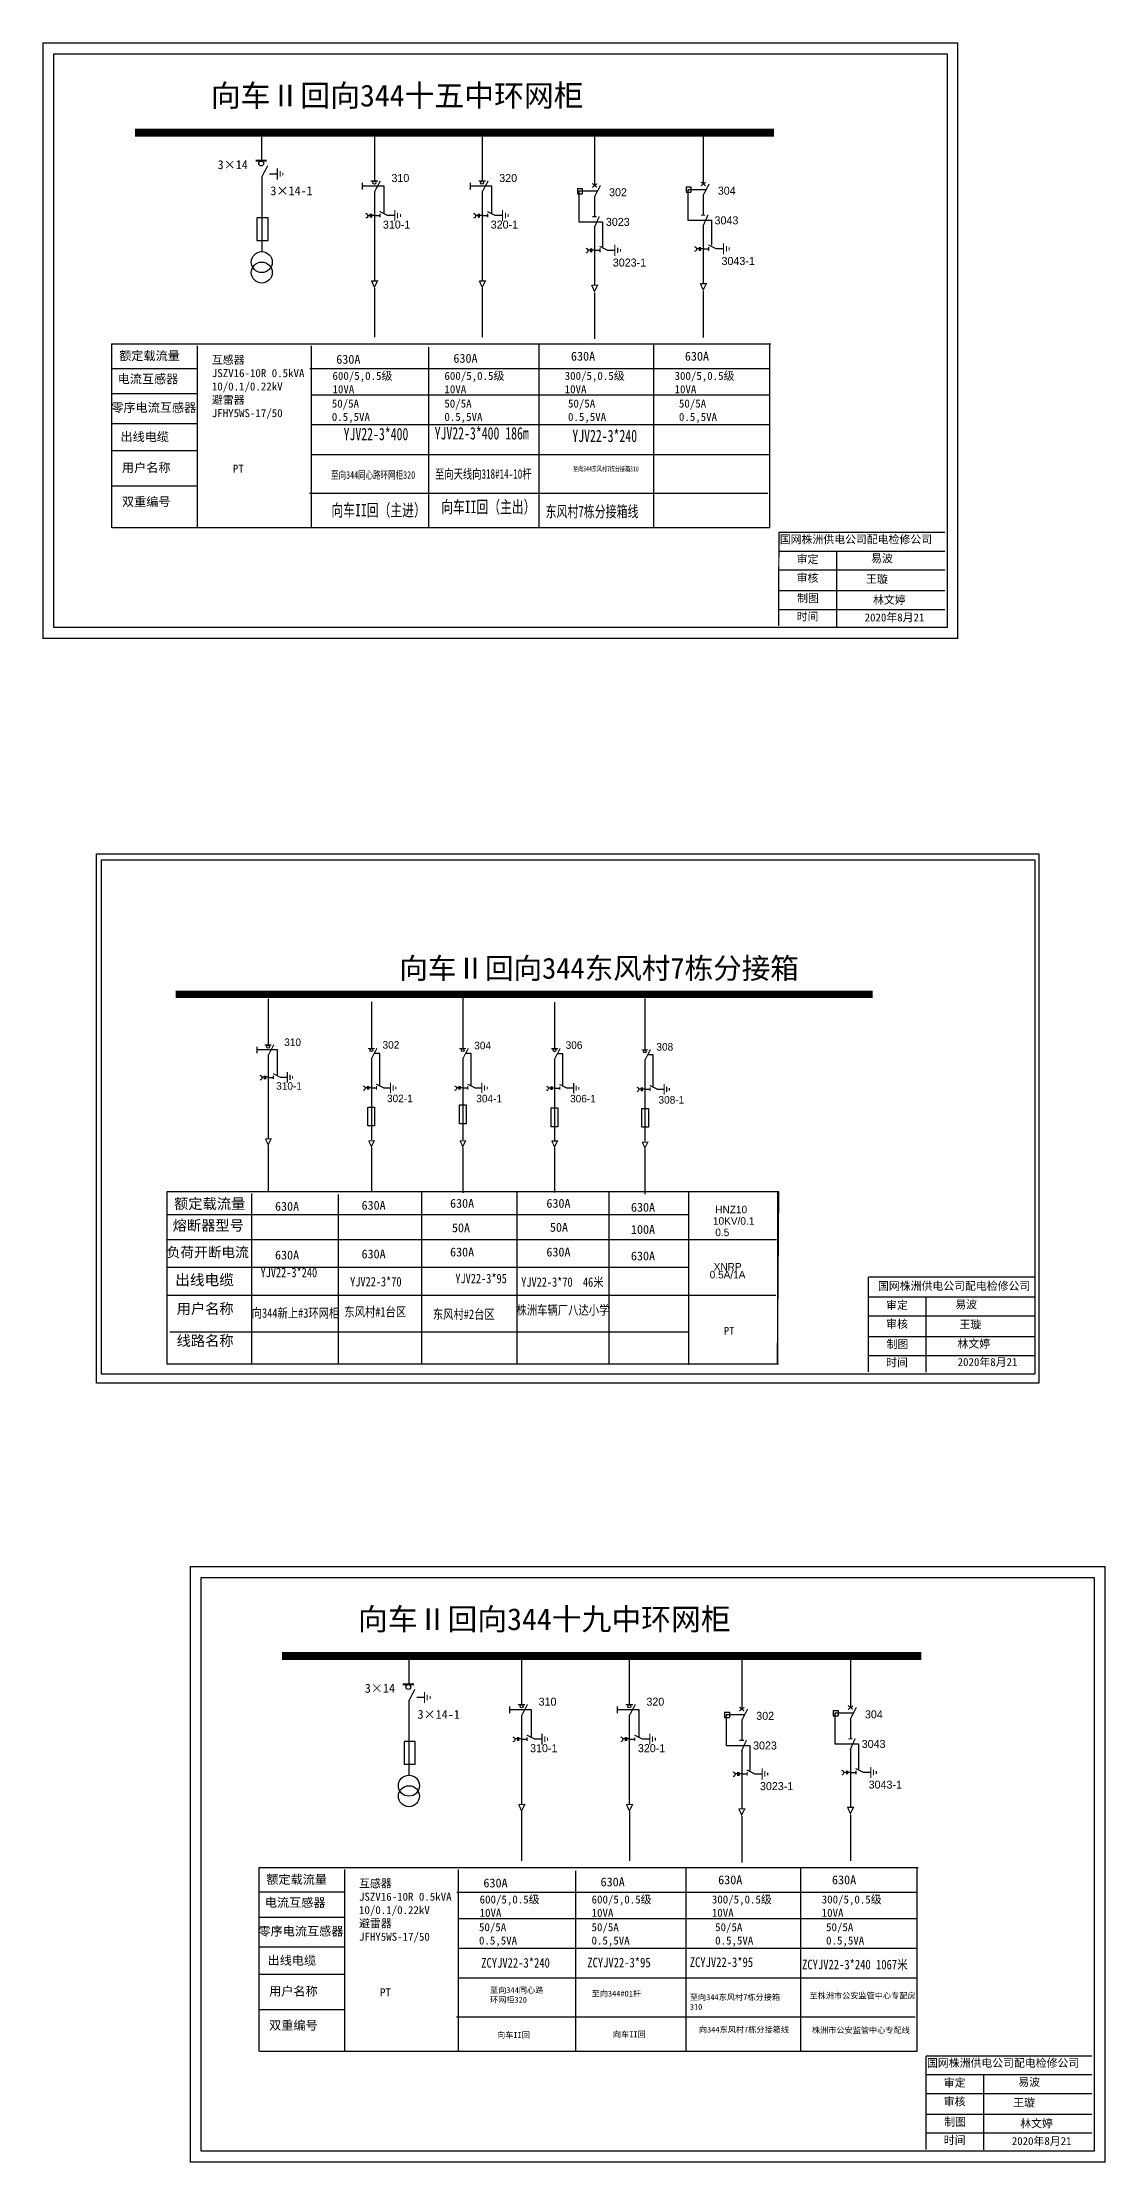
# Model space of a CAD drawing. Extents: x 613 to 1935, y 525 to 1195.
# Drawn here: x 1789.5 to 1935.4, y 801.3 to 1092.3 of the extents above; entities that cross this region are included whole.
import ezdxf
from ezdxf.enums import TextEntityAlignment as Align

# ---------------------------------------------------------------- set-up
doc = ezdxf.new("R2010")
doc.units = 0
doc.header["$LTSCALE"] = 0.774411
for name, pattern in [('ACAD_ISO02W100', [15, 12, -3]), ('ACAD_ISO03W100', [30, 12, -18]), ('CENTER', [50.8, 31.75, -6.35, 6.35, -6.35])]:
    doc.linetypes.add(name, pattern=pattern)
doc.layers.get('0').update_dxf_attribs({"linetype": 'CONTINUOUS'})
doc.layers.add('2', color=2, linetype='CONTINUOUS')
doc.styles.add('HZ', font='')
doc.styles.add('hztxt_txtstyle_0.00_0_0', font='simkai.ttf')
doc.styles.add('hztxt_txtstyle_1.80_0_0', font='', dxfattribs={"height": 1.8, "bigfont": 'hztxt.shx'})
doc.styles.add('hztxt_txtstyle_2.70_0_0', font='simkai.ttf', dxfattribs={"height": 2.7})
doc.styles.add('字体', font='', dxfattribs={"height": 2.5})
doc.styles.add('宋体', font='')
doc.styles.get('HZ').set_extended_font_data('SimSun')
doc.styles.get('hztxt_txtstyle_1.80_0_0').set_extended_font_data('hztxt')
doc.styles.get('字体').set_extended_font_data('SimSun')
doc.styles.get('宋体').set_extended_font_data('SimSun')

# ---------------------------------------------------------------- blocks, each defined once
blk = doc.blocks.new('JD')
for points in [[(-2, 0.2), (-2, -0.2), (2, 0.2), (2, -0.2)], [(1, -1.2), (1, -0.8), (-1, -1.2), (-1, -0.8)], [(-0.5, -1.8), (-0.5, -2.2), (0.5, -1.8), (0.5, -2.2)]]:
    blk.add_trace(points)

msp = doc.modelspace()

# ---------------------------------------------------------------- linework, layer by layer
at = {"color": 0}
for p, q in [((1819.58, 1079.77), (1819.58, 1076.15)), ((1835.05, 1080.06), (1835.05, 1073.33)), ((1849.83, 1080.06), (1849.83, 1073.33)), ((1865.25, 1079.75), (1865.25, 1072.69)), ((1880.16, 1079.95), (1880.16, 1072.9)), ((1819.6, 1073.91), (1819.6, 1063.65)), ((1820.68, 1074.32), (1821.71, 1074.32)), ((1835.05, 1071.83), (1835.05, 1059.62)), ((1849.83, 1071.83), (1849.83, 1059.62)), ((1862.9, 1072.31), (1863.56, 1072.31)), ((1862.9, 1072.31), (1862.9, 1071.58)), ((1862.9, 1071.58), (1863.56, 1071.58)), ((1863.56, 1072.31), (1863.56, 1071.58)), ((1865.25, 1071.19), (1865.25, 1068.47)), ((1877.82, 1072.52), (1878.47, 1072.52)), ((1877.82, 1072.52), (1877.82, 1071.78)), ((1877.82, 1071.78), (1878.47, 1071.78)), ((1878.47, 1072.52), (1878.47, 1071.78)), ((1880.16, 1071.4), (1880.16, 1068.68)), ((1835.05, 1068.59), (1835.81, 1068.59)), ((1836.8, 1068.61), (1837.83, 1068.61)), ((1849.83, 1068.59), (1850.59, 1068.59)), ((1851.59, 1068.61), (1852.62, 1068.61)), ((1865.25, 1067.11), (1865.25, 1059.07)), ((1880.16, 1067.31), (1880.16, 1059.28)), ((1865.25, 1063.81), (1866.01, 1063.81)), ((1867, 1063.83), (1868.03, 1063.83)), ((1880.16, 1064.01), (1880.92, 1064.01)), ((1881.91, 1064.04), (1882.95, 1064.04)), ((1810.84, 1047.56), (1799.07, 1047.56)), ((1810.8, 1044.1), (1799.02, 1044.1)), ((1810.8, 1040.01), (1799.02, 1040.01)), ((1810.75, 1036.28), (1798.98, 1036.28)), ((1810.8, 1031.43), (1799.02, 1031.43)), ((1839.77, 870.63), (1839.77, 867.02)), ((1855.24, 870.92), (1855.24, 864.2)), ((1870.02, 870.92), (1870.02, 864.2)), ((1885.44, 870.61), (1885.44, 863.56)), ((1900.35, 870.82), (1900.35, 863.77)), ((1839.79, 864.78), (1839.79, 854.52)), ((1840.87, 865.19), (1841.9, 865.19)), ((1855.24, 862.7), (1855.24, 850.49)), ((1870.02, 862.7), (1870.02, 850.49)), ((1883.09, 863.17), (1883.75, 863.17)), ((1883.09, 863.17), (1883.09, 862.44)), ((1883.09, 862.44), (1883.75, 862.44)), ((1883.75, 863.17), (1883.75, 862.44)), ((1885.44, 862.06), (1885.44, 859.34)), ((1898.01, 863.38), (1898.66, 863.38)), ((1898.01, 863.38), (1898.01, 862.65)), ((1898.01, 862.65), (1898.66, 862.65)), ((1898.66, 863.38), (1898.66, 862.65)), ((1900.35, 862.27), (1900.35, 859.54)), ((1855.24, 859.46), (1856, 859.46)), ((1856.99, 859.48), (1858.02, 859.48)), ((1870.02, 859.46), (1870.78, 859.46)), ((1871.78, 859.48), (1872.81, 859.48)), ((1885.44, 857.97), (1885.44, 849.94)), ((1900.35, 858.18), (1900.35, 850.14)), ((1885.44, 854.67), (1886.2, 854.67)), ((1887.19, 854.69), (1888.22, 854.69)), ((1900.35, 854.88), (1901.11, 854.88)), ((1902.1, 854.9), (1903.14, 854.9)), ((1831.03, 838.43), (1819.26, 838.43)), ((1830.99, 834.96), (1819.21, 834.96)), ((1830.99, 830.88), (1819.21, 830.88)), ((1830.94, 827.15), (1819.17, 827.15)), ((1830.99, 822.3), (1819.21, 822.3))]:
    msp.add_line(p, q, dxfattribs=at)
at = {"color": 0, "linetype": 'ACAD_ISO02W100'}
for p, q in [((1865.58, 1071.93), (1863.11, 1071.93)), ((1863.11, 1071.93), (1863.11, 1067.73)), ((1880.49, 1072.13), (1878.03, 1072.13)), ((1878.03, 1072.13), (1878.03, 1067.94)), ((1863.11, 1067.73), (1866.36, 1067.73)), ((1866.36, 1067.73), (1866.36, 1064.28)), ((1878.03, 1067.94), (1881.28, 1067.94)), ((1881.28, 1067.94), (1881.28, 1064.49)), ((1885.77, 862.79), (1883.3, 862.79)), ((1883.3, 862.79), (1883.3, 858.6)), ((1900.68, 863), (1898.22, 863)), ((1898.22, 863), (1898.22, 858.81)), ((1883.3, 858.6), (1886.55, 858.6)), ((1886.55, 858.6), (1886.55, 855.15)), ((1898.22, 858.81), (1901.47, 858.81)), ((1901.47, 858.81), (1901.47, 855.35))]:
    msp.add_line(p, q, dxfattribs=at)
at = {"color": 0, "linetype": 'CENTER'}
for p, q in [((1835.05, 1058.63), (1835.05, 1051.88)), ((1849.84, 1058.63), (1849.84, 1051.88)), ((1865.25, 1057.99), (1865.25, 1051.65)), ((1880.16, 1058.2), (1880.16, 1051.86)), ((1855.24, 849.5), (1855.24, 842.75)), ((1870.03, 849.5), (1870.03, 842.75)), ((1885.44, 848.86), (1885.44, 842.52)), ((1900.35, 849.07), (1900.35, 842.73))]:
    msp.add_line(p, q, dxfattribs=at)
at = {"color": 0, "linetype": 'Continuous'}
for p, q in [((1799, 1050.95), (1889.44, 1050.95)), ((1799.05, 1025.71), (1799.05, 1050.95)), ((1810.74, 1050.68), (1810.74, 1025.72)), ((1826.37, 1050.68), (1826.37, 1025.72)), ((1857.59, 1050.9), (1857.59, 1025.72)), ((1873.32, 1050.9), (1873.32, 1025.72)), ((1889.26, 1050.88), (1889.26, 1025.7)), ((1842.47, 1050.51), (1842.47, 1025.73)), ((1826.18, 1047.58), (1889.26, 1047.58)), ((1826.37, 1043.95), (1889.26, 1043.95)), ((1826.37, 1039.9), (1889.26, 1039.9)), ((1826.37, 1035.8), (1889.26, 1035.8)), ((1826.14, 1030.48), (1889.04, 1030.48)), ((1889.26, 1025.71), (1799.13, 1025.71)), ((1890.54, 1025.13), (1913.29, 1025.13)), ((1890.54, 1022.53), (1913.29, 1022.53)), ((1898.44, 1022.51), (1898.44, 1012.19)), ((1890.54, 1019.94), (1913.29, 1019.94)), ((1890.54, 1017.11), (1913.29, 1017.11)), ((1890.54, 1014.52), (1913.29, 1014.52)), ((1819.19, 841.82), (1909.63, 841.82)), ((1819.24, 816.58), (1819.24, 841.82)), ((1830.93, 841.54), (1830.93, 816.58)), ((1846.56, 841.54), (1846.56, 816.58)), ((1862.66, 841.38), (1862.66, 816.6)), ((1877.78, 841.77), (1877.78, 816.59)), ((1893.51, 841.77), (1893.51, 816.59)), ((1909.45, 841.75), (1909.45, 816.57)), ((1846.37, 838.45), (1909.45, 838.45)), ((1846.56, 834.82), (1909.45, 834.82)), ((1846.56, 830.77), (1909.45, 830.77)), ((1846.56, 826.67), (1909.45, 826.67)), ((1846.33, 821.35), (1909.23, 821.35)), ((1909.45, 816.58), (1819.32, 816.58)), ((1910.73, 815.99), (1933.48, 815.99)), ((1910.73, 813.4), (1933.48, 813.4)), ((1918.63, 813.38), (1918.63, 803.06)), ((1910.73, 810.81), (1933.48, 810.81)), ((1910.73, 807.98), (1933.48, 807.98)), ((1910.73, 805.39), (1933.48, 805.39))]:
    msp.add_line(p, q, dxfattribs=at)
for p, q in [((1820.47, 961.05), (1820.47, 954.74)), ((1834.64, 960.65), (1834.64, 954.27)), ((1847.17, 961.31), (1847.17, 954.27)), ((1859.76, 960.61), (1859.76, 954.24)), ((1872.16, 961.13), (1872.16, 954.09)), ((1820.47, 953.33), (1820.47, 941.86)), ((1834.64, 952.86), (1834.64, 941.71)), ((1847.17, 952.86), (1847.17, 941.71)), ((1859.76, 952.83), (1859.76, 941.68)), ((1872.16, 952.68), (1872.16, 941.53)), ((1820.47, 950.28), (1821.19, 950.28)), ((1822.12, 950.3), (1823.09, 950.3)), ((1834.64, 948.84), (1835.35, 948.84)), ((1836.28, 948.86), (1837.25, 948.86)), ((1847.17, 948.84), (1847.88, 948.84)), ((1848.81, 948.86), (1849.79, 948.86)), ((1859.76, 948.81), (1860.48, 948.81)), ((1861.41, 948.83), (1862.38, 948.83)), ((1872.16, 948.66), (1872.88, 948.66)), ((1873.81, 948.68), (1874.78, 948.68))]:
    msp.add_line(p, q)
at = {"linetype": 'CENTER'}
for p, q in [((1820.48, 940.93), (1820.48, 934.59)), ((1834.64, 940.65), (1834.64, 934.52)), ((1847.17, 940.65), (1847.17, 934.45)), ((1859.77, 940.62), (1859.77, 934.49)), ((1872.17, 940.47), (1872.17, 934.27))]:
    msp.add_line(p, q, dxfattribs=at)
at = {"linetype": 'Continuous'}
for p, q in [((1806.63, 934.6), (1890.48, 934.6)), ((1806.63, 910.9), (1806.63, 934.6)), ((1818.18, 934.35), (1818.18, 910.9)), ((1830.08, 934.19), (1830.08, 910.91)), ((1841.53, 934.56), (1841.53, 910.9)), ((1854.59, 934.56), (1854.59, 910.9)), ((1867.2, 934.54), (1867.2, 910.89)), ((1878.13, 934.46), (1878.13, 910.81)), ((1890.48, 934.64), (1890.32, 910.93)), ((1890.35, 934.59), (1890.35, 910.88)), ((1806.63, 931.44), (1878.21, 931.44)), ((1806.63, 928.03), (1890.2, 928.03)), ((1806.63, 924.23), (1878.12, 924.23)), ((1806.63, 920.37), (1890.11, 920.37)), ((1902.82, 920.14), (1925.57, 920.14)), ((1910.71, 920.13), (1910.71, 909.8)), ((1902.82, 917.55), (1925.57, 917.55)), ((1807.01, 915.37), (1878.12, 915.37)), ((1902.82, 914.72), (1925.57, 914.72)), ((1890.48, 910.9), (1806.63, 910.9)), ((1902.82, 912.13), (1925.57, 912.13))]:
    msp.add_line(p, q, dxfattribs=at)
at = {"color": 0, "linetype": 'Continuous', "const_width": 0.182}
for points in [[(1789.6, 1092.25), (1915.08, 1092.25), (1915.08, 1010.55), (1789.6, 1010.55)], [(1809.79, 883.12), (1935.27, 883.12), (1935.27, 801.42), (1809.79, 801.42)]]:
    msp.add_lwpolyline(points, close=True, dxfattribs=at)
at = {"color": 0, "linetype": 'Continuous'}
for points in [[(1791.08, 1090.78), (1913.61, 1090.78), (1913.61, 1012.03), (1791.08, 1012.03)], [(1811.27, 881.64), (1933.8, 881.64), (1933.8, 802.89), (1811.27, 802.89)]]:
    msp.add_lwpolyline(points, close=True, dxfattribs=at)
at = {"color": 0}
for points, const_width in [([(1802.2, 1079.97), (1889.88, 1079.97)], 1.1), ([(1818.75, 1076.1), (1820.29, 1076.1)], 0.261), ([(1819.6, 1073.87), (1820.42, 1075.43)], 0.165), ([(1834.56, 1073.31), (1835.53, 1073.31)], 0.165), ([(1835.05, 1071.79), (1835.87, 1073.35)], 0.165), ([(1849.35, 1073.31), (1850.32, 1073.31)], 0.165), ([(1849.83, 1071.79), (1850.66, 1073.35)], 0.165), ([(1864.93, 1072.44), (1865.6, 1072.95)], 0.165), ([(1864.94, 1072.99), (1865.58, 1072.46)], 0.165), ([(1865.25, 1071.15), (1866.07, 1072.71)], 0.165), ([(1879.85, 1072.65), (1880.52, 1073.15)], 0.165), ([(1879.85, 1073.2), (1880.5, 1072.66)], 0.165), ([(1880.16, 1071.36), (1880.98, 1072.92)], 0.165), ([(1835.76, 1069.14), (1836.86, 1068.59)], 0.165), ([(1835.81, 1068.84), (1835.81, 1068.34)], 0.165), ([(1850.55, 1069.14), (1851.65, 1068.59)], 0.165), ([(1850.59, 1068.84), (1850.59, 1068.34)], 0.165), ([(1864.95, 1068.42), (1865.56, 1068.42)], 0.165), ([(1865.21, 1066.9), (1865.91, 1068.46)], 0.165), ([(1879.86, 1068.63), (1880.47, 1068.63)], 0.165), ([(1880.13, 1067.11), (1880.82, 1068.67)], 0.165), ([(1865.96, 1064.35), (1867.06, 1063.81)], 0.165), ([(1866.01, 1064.06), (1866.01, 1063.55)], 0.165), ([(1880.88, 1064.56), (1881.98, 1064.01)], 0.165), ([(1880.92, 1064.27), (1880.92, 1063.76)], 0.165), ([(1834.64, 1059.6), (1835.48, 1059.6), (1835.05, 1058.75), (1834.65, 1059.61)], 0.165), ([(1849.43, 1059.6), (1850.27, 1059.6), (1849.84, 1058.75), (1849.44, 1059.61)], 0.165), ([(1879.75, 1059.23), (1880.59, 1059.23), (1880.16, 1058.38), (1879.76, 1059.24)], 0.165), ([(1864.84, 1059.02), (1865.68, 1059.02), (1865.25, 1058.17), (1864.85, 1059.03)], 0.165), ([(1822.39, 870.84), (1910.07, 870.84)], 1.1), ([(1838.94, 866.97), (1840.48, 866.97)], 0.261), ([(1839.79, 864.74), (1840.61, 866.3)], 0.165), ([(1854.75, 864.18), (1855.72, 864.18)], 0.165), ([(1855.24, 862.66), (1856.06, 864.22)], 0.165), ([(1869.54, 864.18), (1870.51, 864.18)], 0.165), ([(1870.02, 862.66), (1870.85, 864.22)], 0.165), ([(1885.12, 863.31), (1885.79, 863.81)], 0.165), ([(1885.13, 863.86), (1885.77, 863.32)], 0.165), ([(1885.44, 862.02), (1886.26, 863.58)], 0.165), ([(1900.04, 863.52), (1900.71, 864.02)], 0.165), ([(1900.04, 864.07), (1900.69, 863.53)], 0.165), ([(1900.35, 862.22), (1901.17, 863.79)], 0.165), ([(1855.95, 860.01), (1857.05, 859.46)], 0.165), ([(1856, 859.71), (1856, 859.21)], 0.165), ([(1870.74, 860.01), (1871.84, 859.46)], 0.165), ([(1870.78, 859.71), (1870.78, 859.21)], 0.165), ([(1885.14, 859.29), (1885.75, 859.29)], 0.165), ([(1885.4, 857.77), (1886.1, 859.33)], 0.165), ([(1900.05, 859.5), (1900.66, 859.5)], 0.165), ([(1900.32, 857.98), (1901.01, 859.54)], 0.165), ([(1886.16, 855.22), (1887.25, 854.67)], 0.165), ([(1886.2, 854.93), (1886.2, 854.42)], 0.165), ([(1901.07, 855.43), (1902.17, 854.88)], 0.165), ([(1901.11, 855.14), (1901.11, 854.63)], 0.165), ([(1854.83, 850.47), (1855.67, 850.47), (1855.24, 849.62), (1854.84, 850.48)], 0.165), ([(1869.62, 850.47), (1870.46, 850.47), (1870.03, 849.62), (1869.63, 850.48)], 0.165), ([(1885.03, 849.89), (1885.87, 849.89), (1885.44, 849.04), (1885.04, 849.9)], 0.165), ([(1899.94, 850.1), (1900.78, 850.1), (1900.35, 849.25), (1899.95, 850.11)], 0.165)]:
    msp.add_lwpolyline(points, dxfattribs=dict(at, const_width=const_width))
for points in [[(1833.38, 1073.06), (1833.38, 1072.14)], [(1848.17, 1073.06), (1848.17, 1072.14)], [(1818.94, 1068.23), (1818.94, 1065.15), (1820.47, 1065.15), (1820.47, 1068.26), (1818.94, 1068.26)], [(1834.49, 1068.6), (1834.14, 1068.6)], [(1834.49, 1068.83), (1834.49, 1068.33)], [(1834.65, 1068.83), (1834.65, 1068.33)], [(1835.04, 1068.6), (1834.65, 1068.6)], [(1849.28, 1068.6), (1848.93, 1068.6)], [(1849.28, 1068.83), (1849.28, 1068.33)], [(1849.43, 1068.83), (1849.43, 1068.33)], [(1849.83, 1068.6), (1849.43, 1068.6)], [(1864.69, 1063.81), (1864.35, 1063.81)], [(1864.69, 1064.05), (1864.69, 1063.54)], [(1864.85, 1064.05), (1864.85, 1063.54)], [(1865.25, 1063.81), (1864.85, 1063.81)], [(1879.61, 1064.02), (1879.26, 1064.02)], [(1879.61, 1064.25), (1879.61, 1063.75)], [(1879.76, 1064.25), (1879.76, 1063.75)], [(1880.16, 1064.02), (1879.76, 1064.02)], [(1853.57, 863.93), (1853.57, 863.01)], [(1868.36, 863.93), (1868.36, 863.01)], [(1839.13, 859.1), (1839.13, 856.02), (1840.66, 856.02), (1840.66, 859.13), (1839.13, 859.13)], [(1854.68, 859.47), (1854.33, 859.47)], [(1854.68, 859.7), (1854.68, 859.2)], [(1854.84, 859.7), (1854.84, 859.2)], [(1855.23, 859.47), (1854.84, 859.47)], [(1869.47, 859.47), (1869.12, 859.47)], [(1869.47, 859.7), (1869.47, 859.2)], [(1869.62, 859.7), (1869.62, 859.2)], [(1870.02, 859.47), (1869.62, 859.47)], [(1884.88, 854.68), (1884.54, 854.68)], [(1884.88, 854.91), (1884.88, 854.41)], [(1885.04, 854.91), (1885.04, 854.41)], [(1885.44, 854.68), (1885.04, 854.68)], [(1899.8, 854.89), (1899.45, 854.89)], [(1899.8, 855.12), (1899.8, 854.62)], [(1899.95, 855.12), (1899.95, 854.62)], [(1900.35, 854.89), (1899.95, 854.89)]]:
    msp.add_lwpolyline(points, dxfattribs=at)
at = {"color": 0, "linetype": 'ACAD_ISO02W100'}
for points in [[(1836.4, 1068.85), (1836.4, 1072.6), (1833.38, 1072.6)], [(1851.18, 1068.85), (1851.18, 1072.6), (1848.17, 1072.6)], [(1856.59, 859.72), (1856.59, 863.47), (1853.57, 863.47)], [(1871.37, 859.72), (1871.37, 863.47), (1868.36, 863.47)]]:
    msp.add_lwpolyline(points, dxfattribs=at)
at = {"color": 0}
for points in [[(1833.85, 1068.88, -0.877934), (1833.86, 1068.21)], [(1848.64, 1068.88, -0.877934), (1848.65, 1068.21)], [(1864.05, 1064.1, -0.877934), (1864.06, 1063.43)], [(1878.96, 1064.31, -0.877934), (1878.98, 1063.64)], [(1854.04, 859.75, -0.877934), (1854.05, 859.08)], [(1868.83, 859.75, -0.877934), (1868.84, 859.08)], [(1884.24, 854.96, -0.877934), (1884.25, 854.3)], [(1899.15, 855.17, -0.877934), (1899.17, 854.51)]]:
    msp.add_lwpolyline(points, format="xyb", dxfattribs=at)
at = {"color": 0, "linetype": 'Continuous', "const_width": 0.182}
for points in [[(1890.54, 1025.09), (1890.53, 1012.23)], [(1910.73, 815.95), (1910.72, 803.1)]]:
    msp.add_lwpolyline(points, dxfattribs=at)
at = {"linetype": 'Continuous'}
for points in [[(1796.92, 980.95), (1926.2, 980.95), (1926.2, 908.31), (1796.92, 908.31)], [(1797.61, 980.13), (1925.65, 980.13), (1925.65, 909.55), (1797.61, 909.55)], [(1834.15, 946.19), (1835.05, 946.19), (1835.05, 943.61), (1834.15, 943.61)], [(1846.74, 946.5), (1847.64, 946.5), (1847.64, 943.92), (1846.74, 943.92)], [(1859.3, 946.09), (1860.2, 946.09), (1860.2, 943.51), (1859.3, 943.51)], [(1871.76, 946.02), (1872.66, 946.02), (1872.66, 943.44), (1871.76, 943.44)]]:
    msp.add_lwpolyline(points, close=True, dxfattribs=at)
for points, const_width in [([(1807.79, 961.68), (1903.43, 961.68)], 1.03), ([(1820.02, 954.72), (1820.93, 954.72)], 0.155), ([(1820.47, 953.29), (1821.25, 954.76)], 0.155), ([(1834.18, 954.25), (1835.09, 954.25)], 0.155), ([(1834.64, 952.82), (1835.41, 954.29)], 0.155), ([(1846.71, 954.25), (1847.62, 954.25)], 0.155), ([(1847.17, 952.82), (1847.94, 954.29)], 0.155), ([(1859.31, 954.22), (1860.22, 954.22)], 0.155), ([(1859.76, 952.79), (1860.54, 954.26)], 0.155), ([(1871.7, 954.07), (1872.62, 954.07)], 0.155), ([(1872.16, 952.64), (1872.93, 954.11)], 0.155), ([(1821.15, 950.8), (1822.18, 950.28)], 0.155), ([(1821.19, 950.52), (1821.19, 950.05)], 0.155), ([(1835.31, 949.36), (1836.34, 948.84)], 0.155), ([(1835.35, 949.08), (1835.35, 948.61)], 0.155), ([(1847.84, 949.36), (1848.87, 948.84)], 0.155), ([(1847.88, 949.08), (1847.88, 948.61)], 0.155), ([(1860.44, 949.33), (1861.47, 948.81)], 0.155), ([(1860.48, 949.05), (1860.48, 948.57)], 0.155), ([(1872.84, 949.18), (1873.87, 948.66)], 0.155), ([(1872.88, 948.9), (1872.88, 948.42)], 0.155), ([(1820.09, 941.84), (1820.88, 941.84), (1820.48, 941.04), (1820.1, 941.85)], 0.155), ([(1834.25, 941.58), (1835.04, 941.58), (1834.64, 940.79), (1834.26, 941.6)], 0.155), ([(1846.79, 941.58), (1847.57, 941.58), (1847.17, 940.79), (1846.8, 941.6)], 0.155), ([(1859.38, 941.55), (1860.17, 941.55), (1859.77, 940.75), (1859.39, 941.56)], 0.155), ([(1871.78, 941.4), (1872.57, 941.4), (1872.17, 940.6), (1871.79, 941.41)], 0.155)]:
    msp.add_lwpolyline(points, dxfattribs=dict(const_width=const_width))
for points in [[(1818.91, 954.48), (1818.91, 953.62)], [(1819.95, 950.29), (1819.63, 950.29)], [(1819.95, 950.51), (1819.95, 950.04)], [(1820.1, 950.51), (1820.1, 950.04)], [(1820.47, 950.29), (1820.1, 950.29)], [(1834.11, 948.85), (1833.79, 948.85)], [(1834.11, 949.07), (1834.11, 948.6)], [(1834.26, 949.07), (1834.26, 948.6)], [(1834.63, 948.85), (1834.26, 948.85)], [(1846.65, 948.85), (1846.32, 948.85)], [(1846.65, 949.07), (1846.65, 948.6)], [(1846.79, 949.07), (1846.79, 948.6)], [(1847.17, 948.85), (1846.79, 948.85)], [(1859.24, 948.82), (1858.92, 948.82)], [(1859.24, 949.04), (1859.24, 948.56)], [(1859.39, 949.04), (1859.39, 948.56)], [(1859.76, 948.82), (1859.39, 948.82)], [(1871.64, 948.88), (1871.64, 948.41)], [(1871.79, 948.88), (1871.79, 948.41)], [(1871.64, 948.67), (1871.31, 948.67)], [(1872.16, 948.67), (1871.79, 948.67)]]:
    msp.add_lwpolyline(points)
at = {"linetype": 'ACAD_ISO02W100'}
for points in [[(1821.74, 950.53), (1821.74, 954.05), (1818.91, 954.05)], [(1835.79, 949.07), (1835.79, 953.54), (1835.01, 953.54)], [(1848.32, 949.07), (1848.32, 953.54), (1847.55, 953.54)], [(1860.91, 949.04), (1860.91, 953.51), (1860.14, 953.51)], [(1873.31, 948.89), (1873.31, 953.36), (1872.54, 953.36)]]:
    msp.add_lwpolyline(points, dxfattribs=at)
for points in [[(1819.35, 950.56, -0.877934), (1819.36, 949.93)], [(1833.51, 949.12, -0.877934), (1833.52, 948.49)], [(1846.04, 949.12, -0.877934), (1846.06, 948.49)], [(1858.64, 949.08, -0.877934), (1858.65, 948.46)], [(1871.04, 948.93, -0.877934), (1871.05, 948.31)]]:
    msp.add_lwpolyline(points, format="xyb")
at = {"linetype": 'Continuous', "const_width": 0.182}
for points in [[(1902.8, 922.88), (1902.8, 909.84)], [(1902.82, 922.88), (1925.57, 922.88)]]:
    msp.add_lwpolyline(points, dxfattribs=at)
at = {"color": 0}
for centre, radius in [((1819.52, 1075.73), 0.335), ((1835.05, 1073.08), 0.211), ((1849.83, 1073.08), 0.211), ((1839.71, 866.6), 0.335), ((1855.24, 863.95), 0.211), ((1870.02, 863.95), 0.211)]:
    msp.add_circle(centre, radius, dxfattribs=at)
for centre in [(1820.47, 954.5), (1834.64, 954.03), (1847.17, 954.03), (1859.76, 954), (1872.16, 953.85)]:
    msp.add_circle(centre, 0.198)
at = {"layer": '2', "color": 0}
for centre in [(1819.6, 1062.19), (1819.6, 1060.75), (1839.79, 853.06), (1839.79, 851.62)]:
    msp.add_circle(centre, 1.44, dxfattribs=at)

# ---------------------------------------------------------------- block references
at = {"color": 0, "xscale": 0.3844120780054254, "yscale": 0.3844120780054254, "zscale": 0.3844120780054647, "rotation": 90}
for p in [(1821.73, 1074.29), (1837.85, 1068.58), (1852.64, 1068.58), (1868.05, 1063.8), (1882.96, 1064.01), (1841.92, 865.16), (1858.04, 859.45), (1872.83, 859.45), (1903.15, 854.87), (1888.24, 854.67)]:
    msp.add_blockref('JD', p, dxfattribs=at)
at = {"xscale": 0.3611214716016775, "yscale": 0.3611214716016775, "zscale": 0.3611214716017123, "rotation": 90}
for p in [(1823.11, 950.28), (1837.27, 948.84), (1849.8, 948.84), (1862.39, 948.8), (1874.79, 948.65)]:
    msp.add_blockref('JD', p, dxfattribs=at)

# ---------------------------------------------------------------- texts
at = {"color": 0, "linetype": 'Continuous', "style": 'hztxt_txtstyle_2.70_0_0'}
for s, p in [('3×14', (1813.54, 1074.95)), ('3×14-1', (1820.78, 1071.37)), ('3×14', (1833.73, 865.82)), ('3×14-1', (1840.97, 862.24))]:
    msp.add_text(s, height=1.22, dxfattribs=at).set_placement(p)
at = {"color": 0, "style": 'hztxt_txtstyle_1.80_0_0'}
for s, p in [('310', (1837.39, 1073.18)), ('320', (1852.18, 1073.18)), ('302', (1867.25, 1071.23)), ('304', (1882.16, 1071.44)), ('3023', (1866.81, 1067.16)), ('3043', (1881.72, 1067.37)), ('310-1', (1836.22, 1066.79)), ('320-1', (1851.01, 1066.79)), ('3023-1', (1867.76, 1061.58)), ('3043-1', (1882.67, 1061.79)), ('310', (1857.58, 864.04)), ('320', (1872.37, 864.04)), ('302', (1887.44, 862.1)), ('304', (1902.35, 862.3)), ('310-1', (1856.41, 857.66)), ('320-1', (1871.2, 857.66)), ('3023', (1887, 858.03)), ('3043', (1901.91, 858.24)), ('3023-1', (1887.95, 852.45)), ('3043-1', (1902.86, 852.66))]:
    msp.add_text(s, height=1.098, dxfattribs=at).set_placement(p)
at = {"color": 0, "style": 'HZ'}
for s, height, width, p in [('YJV22-3*400', 1.6951, 0.7, (1830.83, 1037.74)), ('YJV22-3*400 186m', 1.6951, 0.7, (1843.32, 1037.84)), ('YJV22-3*240', 1.6951, 0.7, (1862.21, 1037.49)), ('至向344同心路环网柜320', 1.0501, 0.7, (1829.11, 1032.44)), ('至向天线向318#14-10杆', 1.3022, 0.7, (1843.37, 1032.46)), ('至向344东风村7栋分接箱310', 0.7033, 0.7, (1862.3, 1033.45)), ('东风村7栋分接箱线', 1.57, 0.7, (1858.54, 1027.17)), ('YJV22-3*240', 1.2975, 0.8, (1819.43, 922.86)), ('YJV22-3*70', 1.297, 0.8, (1831.72, 921.59)), ('YJV22-3*95', 1.297, 0.8, (1846.16, 922.03)), ('YJV22-3*70  46米', 1.2975, 0.8, (1855.19, 921.54)), ('向344新上#3环网柜', 1.2975, 0.8, (1818.22, 917.29)), ('东风村#1台区', 1.297, 0.8, (1830.93, 917.46)), ('东风村#2台区', 1.297, 0.8, (1843.07, 917.13)), ('株洲车辆厂八达小学', 1.297, 0.8, (1854.55, 917.7)), ('ZCYJV22-3*240 ', 1.3304, 0.8, (1849.71, 828.08)), ('ZCYJV22-3*95', 1.3304, 0.8, (1864.26, 828.12)), ('ZCYJV22-3*95', 1.3304, 0.8, (1878.32, 828.17)), ('ZCYJV22-3*240 1067米', 1.3304, 0.8, (1893.73, 827.85))]:
    msp.add_text(s, height=height, dxfattribs=dict(at, width=width)).set_placement(p)
at = {"color": 0, "style": 'HZ', "width": 0.7}
for s, p in [('向车II回（主进）', (1835.63, 1027.29)), ('向车II回（主出）', (1850.68, 1027.73))]:
    msp.add_text(s, height=1.695, dxfattribs=at).set_placement(p, align=Align.CENTER)
at = {"style": 'hztxt_txtstyle_1.80_0_0'}
for s, p in [('310', (1822.68, 954.59)), ('302', (1836.17, 954.23)), ('304', (1848.75, 954.14)), ('306', (1861.29, 954.2)), ('308', (1873.74, 953.96)), ('310-1', (1821.58, 948.59)), ('302-1', (1836.78, 946.88)), ('304-1', (1849.03, 946.86)), ('306-1', (1861.9, 946.85)), ('308-1', (1874.03, 946.68)), ('HNZ10', (1881.82, 931.63)), ('10KV/0.1', (1881.5, 930.06)), ('0.5', (1881.82, 928.49)), ('0.5A/1A', (1881.05, 922.69)), ('XNRP', (1881.6, 923.77))]:
    msp.add_text(s, height=1.032, dxfattribs=at).set_placement(p)
at = {"color": 0, "linetype": 'Continuous', "attachment_point": 1}
for s, insert, char_height, width, style in [('向车Ⅱ回向344十五中环网柜', (1812.61, 1086.55), 3, 85.7498, '字体'), ('{\\fSimSun|b0|i0|c134|p2;额定载流量}', (1800.04, 1049.95), 1.2204, 19.6738, 'hztxt_txtstyle_2.70_0_0'), ('\\A1;{\\fSimSun|b0|i0|c134|p2;互感器\\PJSZV16-10R 0.5kVA\\P10/0.1/0.22kV\\P避雷器\\PJFHY5WS-17/50}', (1812.75, 1049.33), 1.0983, 20.2524, 'hztxt_txtstyle_2.70_0_0'), ('{\\fSimSun|b0|i0|c134|p2;630A}', (1829.82, 1049.45), 1.2204, 19.6738, 'hztxt_txtstyle_2.70_0_0'), ('{\\fSimSun|b0|i0|c134|p2;630A}', (1845.89, 1049.59), 1.2204, 19.6738, 'hztxt_txtstyle_2.70_0_0'), ('{\\fSimSun|b0|i0|c134|p2;630A}', (1862.02, 1049.88), 1.2204, 19.6738, 'hztxt_txtstyle_2.70_0_0'), ('{\\fSimSun|b0|i0|c134|p2;630A}', (1877.64, 1049.88), 1.2204, 19.6738, 'hztxt_txtstyle_2.70_0_0'), ('{\\fSimSun|b0|i0|c134|p2;电流互感器}', (1799.83, 1046.77), 1.2204, 19.6738, 'hztxt_txtstyle_2.70_0_0'), ('\\A1;{\\fSimSun|b0|i0|c134|p2;600/5,0.5级\\P10VA}', (1829.3, 1047.12), 1.0983, 20.2524, 'hztxt_txtstyle_2.70_0_0'), ('\\A1;{\\fSimSun|b0|i0|c134|p2;600/5,0.5级\\P10VA}', (1844.66, 1047.12), 1.0983, 20.2524, 'hztxt_txtstyle_2.70_0_0'), ('\\A1;{\\fSimSun|b0|i0|c134|p2;300/5,0.5级\\P10VA}', (1861.16, 1047.12), 1.0983, 20.2524, 'hztxt_txtstyle_2.70_0_0'), ('\\A1;{\\fSimSun|b0|i0|c134|p2;300/5,0.5级\\P10VA}', (1876.23, 1047.12), 1.0983, 20.2524, 'hztxt_txtstyle_2.70_0_0'), ('{\\fSimSun|b0|i0|c134|p2;零序电流互感器}', (1798.96, 1042.84), 1.2204, 19.6738, 'hztxt_txtstyle_2.70_0_0'), ('{\\fSimSun|b0|i0|c134|p2;50/5A\\P0.5,5VA}', (1829.21, 1043.32), 1.0983, 19.6738, 'hztxt_txtstyle_2.70_0_0'), ('{\\fSimSun|b0|i0|c134|p2;50/5A\\P0.5,5VA}', (1844.65, 1043.32), 1.0983, 19.6738, 'hztxt_txtstyle_2.70_0_0'), ('{\\fSimSun|b0|i0|c134|p2;50/5A\\P0.5,5VA}', (1861.61, 1043.32), 1.0983, 19.6738, 'hztxt_txtstyle_2.70_0_0'), ('{\\fSimSun|b0|i0|c134|p2;50/5A\\P0.5,5VA}', (1876.83, 1043.32), 1.0983, 19.6738, 'hztxt_txtstyle_2.70_0_0'), ('{\\fSimSun|b0|i0|c134|p2;出线电缆}', (1800.21, 1038.83), 1.2204, 19.6738, 'hztxt_txtstyle_2.70_0_0'), ('{\\fSimSun|b0|i0|c134|p2;用户名称}', (1800.42, 1034.6), 1.2204, 19.6738, 'hztxt_txtstyle_2.70_0_0'), ('{\\fSimSun|b0|i0|c134|p2;PT}', (1815.63, 1034.38), 1.1026, 8.5785, 'hztxt_txtstyle_0.00_0_0'), ('{\\fSimSun|b0|i0|c134|p2;双重编号}', (1800.42, 1029.92), 1.2204, 19.6738, 'hztxt_txtstyle_2.70_0_0'), ('国网株洲供电公司配电检修公司', (1890.67, 1024.68), 1.0944, 29.9201, '字体'), ('\\f\uffbfﾬￌﾣﾤ_GB2312|b0|i0|c134|p49;审定', (1892.98, 1021.96), 1.0944, 8.5588, '字体'), ('易波', (1903.2, 1022.07), 1.094, 8.5588, '字体'), ('\\f\uffbfﾬￌﾣﾤ_GB2312|b0|i0|c134|p49;审核', (1892.98, 1019.38), 1.0944, 8.5588, '字体'), ('王璇', (1902.5, 1019.23), 1.094, 8.5588, '字体'), ('\\f\uffbfﾬￌﾣﾤ_GB2312|b0|i0|c134|p49;制图', (1893.04, 1016.6), 1.0944, 8.5588, '字体'), ('林文婷', (1903.46, 1016.37), 1.094, 8.5588, '字体'), ('\\f\uffbfﾬￌﾣﾤ_GB2312|b0|i0|c134|p49;时间', (1892.98, 1014.09), 1.0944, 8.5588, '字体'), ('2020年8月21', (1902.31, 1013.96), 1.094, 16.0081, '字体'), ('向车Ⅱ回{\\C7;向\\fKaiTi_GB2312|b0|i0|c134|p49;344\\fSimSun|b0|i0|c134|p2;十九中环网柜}', (1832.8, 877.42), 3, 85.7498, '字体'), ('{\\fSimSun|b0|i0|c134|p2;额定载流量}', (1820.23, 840.81), 1.2204, 19.6738, 'hztxt_txtstyle_2.70_0_0'), ('\\A1;{\\fSimSun|b0|i0|c134|p2;互感器\\PJSZV16-10R 0.5kVA\\P10/0.1/0.22kV\\P避雷器\\PJFHY5WS-17/50}', (1832.94, 840.2), 1.0983, 20.2524, 'hztxt_txtstyle_2.70_0_0'), ('\\A1;{\\fSimSun|b0|i0|c134|p2;600/5,0.5级\\P10VA}', (1849.49, 837.99), 1.0983, 20.2524, 'hztxt_txtstyle_2.70_0_0'), ('{\\fSimSun|b0|i0|c134|p2;630A}', (1850.01, 840.32), 1.2204, 19.6738, 'hztxt_txtstyle_2.70_0_0'), ('\\A1;{\\fSimSun|b0|i0|c134|p2;600/5,0.5级\\P10VA}', (1864.85, 837.99), 1.0983, 20.2524, 'hztxt_txtstyle_2.70_0_0'), ('{\\fSimSun|b0|i0|c134|p2;630A}', (1866.08, 840.46), 1.2204, 19.6738, 'hztxt_txtstyle_2.70_0_0'), ('\\A1;{\\fSimSun|b0|i0|c134|p2;300/5,0.5级\\P10VA}', (1881.35, 837.99), 1.0983, 20.2524, 'hztxt_txtstyle_2.70_0_0'), ('{\\fSimSun|b0|i0|c134|p2;630A}', (1882.21, 840.75), 1.2204, 19.6738, 'hztxt_txtstyle_2.70_0_0'), ('\\A1;{\\fSimSun|b0|i0|c134|p2;300/5,0.5级\\P10VA}', (1896.42, 837.99), 1.0983, 20.2524, 'hztxt_txtstyle_2.70_0_0'), ('{\\fSimSun|b0|i0|c134|p2;630A}', (1897.83, 840.75), 1.2204, 19.6738, 'hztxt_txtstyle_2.70_0_0'), ('{\\fSimSun|b0|i0|c134|p2;电流互感器}', (1820.02, 837.64), 1.2204, 19.6738, 'hztxt_txtstyle_2.70_0_0'), ('{\\fSimSun|b0|i0|c134|p2;零序电流互感器}', (1819.15, 833.71), 1.2204, 19.6738, 'hztxt_txtstyle_2.70_0_0'), ('{\\fSimSun|b0|i0|c134|p2;50/5A\\P0.5,5VA}', (1849.4, 834.19), 1.0983, 19.6738, 'hztxt_txtstyle_2.70_0_0'), ('{\\fSimSun|b0|i0|c134|p2;50/5A\\P0.5,5VA}', (1864.84, 834.19), 1.0983, 19.6738, 'hztxt_txtstyle_2.70_0_0'), ('{\\fSimSun|b0|i0|c134|p2;50/5A\\P0.5,5VA}', (1881.8, 834.19), 1.0983, 19.6738, 'hztxt_txtstyle_2.70_0_0'), ('{\\fSimSun|b0|i0|c134|p2;50/5A\\P0.5,5VA}', (1897.02, 834.19), 1.0983, 19.6738, 'hztxt_txtstyle_2.70_0_0'), ('{\\fSimSun|b0|i0|c134|p2;出线电缆}', (1820.4, 829.7), 1.2204, 19.6738, 'hztxt_txtstyle_2.70_0_0'), ('{\\fSimSun|b0|i0|c134|p2;用户名称}', (1820.61, 825.47), 1.2204, 19.6738, 'hztxt_txtstyle_2.70_0_0'), ('{\\fSimSun|b0|i0|c134|p2;PT}', (1835.82, 825.25), 1.1026, 8.5785, 'hztxt_txtstyle_0.00_0_0'), ('{\\fSimSun|b0|i0|c134|p2;双重编号}', (1820.61, 820.79), 1.2204, 19.6738, 'hztxt_txtstyle_2.70_0_0'), ('国网株洲供电公司配电检修公司', (1910.86, 815.55), 1.0944, 29.9201, '字体'), ('\\f\uffbfﾬￌﾣﾤ_GB2312|b0|i0|c134|p49;审定', (1913.17, 812.83), 1.0944, 8.5588, '字体'), ('易波', (1923.39, 812.94), 1.094, 8.5588, '字体'), ('\\f\uffbfﾬￌﾣﾤ_GB2312|b0|i0|c134|p49;审核', (1913.17, 810.25), 1.0944, 8.5588, '字体'), ('王璇', (1922.69, 810.1), 1.094, 8.5588, '字体'), ('\\f\uffbfﾬￌﾣﾤ_GB2312|b0|i0|c134|p49;制图', (1913.23, 807.47), 1.0944, 8.5588, '字体'), ('林文婷', (1923.65, 807.24), 1.094, 8.5588, '字体'), ('\\f\uffbfﾬￌﾣﾤ_GB2312|b0|i0|c134|p49;时间', (1913.17, 804.96), 1.0944, 8.5588, '字体'), ('2020年8月21', (1922.5, 804.83), 1.094, 16.0081, '字体')]:
    msp.add_mtext(s, dxfattribs=dict(at, insert=insert, char_height=char_height, width=width, style=style))
at = {"insert": (1838.47, 966.7), "char_height": 2.8709, "width": 84.7741, "attachment_point": 1, "style": 'hztxt_txtstyle_2.70_0_0'}
msp.add_mtext('{\\fSimSun|b0|i0|c134|p2;向车Ⅱ回向344东风村7栋分接箱}', dxfattribs=at)
at = {"linetype": 'Continuous', "attachment_point": 1}
for s, insert, char_height, width, style in [('{\\fSimSun|b0|i0|c134|p2;额定载流量}', (1807.57, 933.66), 1.433, 11.0339, 'hztxt_txtstyle_0.00_0_0'), ('{\\fSimSun|b0|i0|c134|p2;630A}', (1821.42, 933.19), 1.2149, 9.7693, 'hztxt_txtstyle_0.00_0_0'), ('{\\fSimSun|b0|i0|c134|p2;630A}', (1833.29, 933.33), 1.2149, 9.7693, 'hztxt_txtstyle_0.00_0_0'), ('{\\fSimSun|b0|i0|c134|p2;630A}', (1845.43, 933.6), 1.2149, 9.7693, 'hztxt_txtstyle_0.00_0_0'), ('{\\fSimSun|b0|i0|c134|p2;630A}', (1858.65, 933.6), 1.2149, 9.7693, 'hztxt_txtstyle_0.00_0_0'), ('{\\fSimSun|b0|i0|c134|p2;630A}', (1870.25, 933.06), 1.2149, 9.7693, 'hztxt_txtstyle_0.00_0_0'), ('{\\fSimSun|b0|i0|c134|p2;熔断器型号}', (1807.37, 930.68), 1.433, 11.4443, 'hztxt_txtstyle_0.00_0_0'), ('{\\fSimSun|b0|i0|c134|p2;50A}', (1845.69, 930.25), 1.2149, 9.7693, 'hztxt_txtstyle_0.00_0_0'), ('{\\fSimSun|b0|i0|c134|p2;50A}', (1859.13, 930.31), 1.2149, 9.7693, 'hztxt_txtstyle_0.00_0_0'), ('{\\fSimSun|b0|i0|c134|p2;100A}', (1870.25, 930.02), 1.2149, 9.7693, 'hztxt_txtstyle_0.00_0_0'), ('{\\fSimSun|b0|i0|c134|p2;\\H0.96x;负荷开断电流}', (1806.56, 926.98), 1.433, 13.1035, 'hztxt_txtstyle_0.00_0_0'), ('{\\fSimSun|b0|i0|c134|p2;630A}', (1821.42, 926.51), 1.2149, 9.7693, 'hztxt_txtstyle_0.00_0_0'), ('{\\fSimSun|b0|i0|c134|p2;630A}', (1833.29, 926.65), 1.2149, 9.7693, 'hztxt_txtstyle_0.00_0_0'), ('{\\fSimSun|b0|i0|c134|p2;630A}', (1845.43, 926.92), 1.2149, 9.7693, 'hztxt_txtstyle_0.00_0_0'), ('{\\fSimSun|b0|i0|c134|p2;630A}', (1858.65, 926.92), 1.2149, 9.7693, 'hztxt_txtstyle_0.00_0_0'), ('{\\fSimSun|b0|i0|c134|p2;630A}', (1870.25, 926.38), 1.2149, 9.7693, 'hztxt_txtstyle_0.00_0_0'), ('{\\fSimSun|b0|i0|c134|p2;出线电缆}', (1807.73, 923.22), 1.4725, 10.0386, 'hztxt_txtstyle_0.00_0_0'), ('国网株洲供电公司配电检修公司', (1904.14, 922.2), 1.0945, 29.9242, '字体'), ('审定', (1905.26, 919.57), 1.095, 8.5599, '字体'), ('{\\fSimSun|b0|i0|c134|p2;易波}', (1914.74, 919.67), 1.0945, 8.5599, '字体'), ('{\\fSimSun|b0|i0|c134|p2;用户名称}', (1807.92, 919.25), 1.433, 9.7693, 'hztxt_txtstyle_0.00_0_0'), ('审核', (1905.26, 916.99), 1.095, 8.5599, '字体'), ('{\\fSimSun|b0|i0|c134|p2;王璇}', (1915.32, 916.92), 1.0945, 12.0597, '字体'), ('{\\fSimSun|b0|i0|c134|p2;线路名称}', (1807.92, 914.85), 1.433, 9.7693, 'hztxt_txtstyle_0.00_0_0'), ('{\\fSimSun|b0|i0|c134|p2;PT}', (1883.02, 916.02), 1.0358, 8.0587, 'hztxt_txtstyle_0.00_0_0'), ('制图', (1905.32, 914.21), 1.095, 8.5599, '字体'), ('{\\fSimSun|b0|i0|c134|p2;林文婷}', (1915.04, 914.26), 1.0945, 8.5599, '字体'), ('时间', (1905.26, 911.7), 1.095, 8.5599, '字体')]:
    msp.add_mtext(s, dxfattribs=dict(at, insert=insert, char_height=char_height, width=width, style=style))
at = {"color": 7, "linetype": 'Continuous', "true_color": 0xffffff, "insert": (1915.07, 911.76), "char_height": 1.095, "width": 8.5599, "attachment_point": 1, "style": '字体'}
msp.add_mtext('2020年8月21', dxfattribs=at)
at = {"color": 1, "linetype": 'ACAD_ISO03W100', "ltscale": 2, "char_height": 0.8, "width": 94.4189, "attachment_point": 1, "style": '宋体'}
for s, insert in [('{\\C256;至\\fKaiTi_GB2312|b0|i0|c134|p49;向344同心路\\P环网柜320}', (1850.91, 825.4)), ('{\\C256;至向\\fKaiTi_GB2312|b0|i0|c134|p49;344\\fSimSun|b0|i0|c134|p2;#01杆}', (1864.85, 824.92)), ('{\\C256;至向\\fKaiTi_GB2312|b0|i0|c134|p49;344\\fSimSun|b0|i0|c134|p2;东风村\\fKaiTi_GB2312|b0|i0|c134|p49;7\\fSimSun|b0|i0|c134|p2;栋分接箱\\P310}', (1878.33, 824.43)), ('{\\C256;至株洲市公安监管中心专配房}', (1894.74, 824.64)), ('{\\C256;向车II回}', (1851.88, 819.24)), ('{\\C256;向车II回}', (1867.78, 819.33)), ('{\\C256;向\\fKaiTi_GB2312|b0|i0|c134|p49;344\\fSimSun|b0|i0|c134|p2;东风村\\fKaiTi_GB2312|b0|i0|c134|p49;7\\fSimSun|b0|i0|c134|p2;栋分接箱线}', (1879.57, 819.98)), ('{\\C256;株洲市公安监管中心专配线}', (1895.07, 819.9))]:
    msp.add_mtext(s, dxfattribs=dict(at, insert=insert))

doc.saveas('drawing.dxf')
